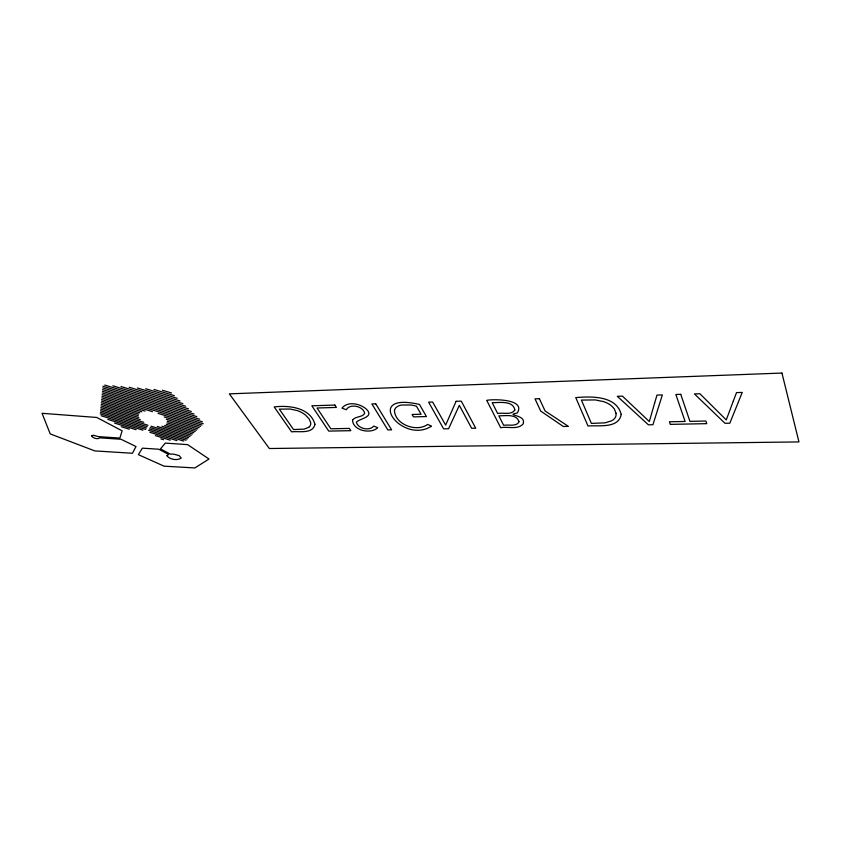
<?xml version="1.0" encoding="UTF-8"?>
<svg xmlns="http://www.w3.org/2000/svg" width="841" height="841" viewBox="0 0 841 841"><rect width="100%" height="100%" fill="white"/><g stroke="black" fill="none" stroke-linecap="round" stroke-linejoin="round"><path stroke-width="1.26" d="M162.355 390.213L171.501 392.999M153.998 389.467L174.36 395.669M145.682 388.731L177.209 398.319M137.409 387.985L180.048 400.968M129.178 387.249L182.875 403.606M120.988 386.524L185.693 406.224M112.852 385.798L188.5 408.842M104.747 385.073L191.285 411.449M102.896 386.25L194.071 414.045M102.739 387.922L196.847 416.621M102.581 389.604L199.601 419.196M102.423 391.265L202.355 421.762M102.266 392.926L203.259 423.759M102.108 394.576L201.903 425.052M101.95 396.227L152.421 411.638M158.087 413.373L200.557 426.345M101.793 397.856L145.104 411.102M164.174 416.926L199.212 427.627M101.635 399.496L141.824 411.775M166.318 419.26L197.877 428.91M101.477 401.115L139.764 412.826M167.201 421.215L196.542 430.182M101.319 402.734L138.649 414.15M167.117 422.855L195.217 431.454M101.172 404.342L138.344 415.717M166.297 424.274L193.903 432.716M101.015 405.951L138.828 417.525M164.657 425.43L192.589 433.977M100.867 407.549L140.289 419.617M161.924 426.24L191.275 435.228M100.71 409.136L143.748 422.319M157.288 426.471L189.971 436.479M100.563 410.723L147.995 425.252M151.002 426.177L188.678 437.719M100.405 412.3L147.228 426.65M150.203 427.564L187.385 438.96M100.258 413.877L146.471 428.037M149.404 428.942L186.103 440.19M101.109 415.748L145.714 429.425M148.605 430.308L183.759 441.083M107.848 419.417L142.928 430.171M149.95 432.337L176.999 440.621M114.565 423.076L136.105 429.688M155.406 435.606L170.26 440.169M121.262 426.723L129.325 429.194M160.841 438.876L163.564 439.706M616.096 413.33L616.011 415.486A17.682 10.365 11.8 0 1 611.607 420.815L604.889 422.865L591.391 423.391L581.415 400.085L595.354 399.927L603.775 401.672A17.714 10.386 11.8 0 1 612.511 406.792L614.319 408.926L616.096 413.33M167.086 455.549L167.065 456.043C170.197 459.628 177.314 460.826 181.236 458.061L179.186 455.654L174.119 454.245A14.654 6.949 23.1 0 0 170.271 454.14L160.505 448.863L165.278 443.112L187.627 444.626L209.02 459.028L194.849 467.943L164.079 466.166L138.387 454.655L142.36 448.158L158.802 449.22L168.621 454.455L167.086 455.549M394.45 410.261C394.839 424.716 416.8 432.495 427.691 424.4L431.475 426.187C401.662 445.173 362.334 391.317 419.491 404.437L426.419 416.558L413.467 416.873L412.069 414.487L421.089 414.256L416.411 406.119L411.217 404.994L401.504 405.026A17.009 9.545 18 0 0 395.259 408.495L394.45 410.261M518.908 421.383L518.802 422.403C515.407 426.86 508.342 424.369 503.643 425.294L498.839 415.801C505.084 415.99 516.038 413.509 518.908 421.383M523.459 422.15L523.291 423.685C518.161 430.224 507.628 426.219 500.689 427.722L486.708 400.358C492.09 399.086 526.466 398.602 517.194 413.057C504.695 415.286 524.679 414.771 523.459 422.15M621.205 414.371C618.745 428.91 598.203 425.083 588.006 425.998L575.749 397.593C591.065 396.342 616.274 395.428 621.205 414.371M314.933 424.295C312.915 434.387 298.639 430.907 291.617 431.843L274.177 406.949C288.736 405.047 310.403 407.559 314.933 424.295M352.526 420.185C352.915 430.75 371.039 434.408 377.756 427.68L373.751 426.082C369.514 431.296 357.972 428.794 356.363 422.161C359.895 418.334 374.539 417.294 366.55 409.283C360.326 403.606 347.732 400.81 341.982 408.127L346.271 409.725C349.961 403.175 363.27 406.119 364.7 413.309C362.397 417.651 355.207 416.001 352.526 420.185M91.522 435.712C92.478 438.129 98.008 439.738 99.764 437.835L121.03 439.275L136.011 446.539L132.468 453.257L94.844 450.913L50.229 433.903L42.05 413.299L96.82 417.472L122.134 430.834L119.864 438.077L98.334 436.605L93.53 435.281L91.522 435.712M654.624 403.081L649.315 421.541L622.466 396.143L617.315 396.311L648.39 424.81L652.931 424.716L662.361 394.913L656.989 395.081L654.624 403.081M733.363 400.873L726.256 419.932L699.901 393.746L694.435 393.914L725.005 423.296L729.82 423.202L742.235 392.432L736.527 392.61L733.363 400.873M514.829 409.988C511.465 415.465 502.844 412.311 497.683 413.52L492.185 402.681C499.112 402.765 513.147 400.19 514.829 409.988M456.116 401.304L445.656 425.104L432.652 402.03L428.616 402.156L443.627 428.847L448.579 428.752L459.344 405.362L471.654 428.29L475.712 428.216L461.278 401.146L456.116 401.304M308.71 427.344L304.011 429.131L293.551 429.562L279.307 409.136L290.198 409.041L297.272 410.587A15.401 8.21 21.2 0 1 305.535 415.076L309.089 418.871L310.697 422.687A15.369 8.189 21.2 0 1 308.71 427.344M781.951 373.057L229.33 393.851L269.33 448.516L798.95 441.924L781.951 373.057M334.897 405.068L311.843 405.783L328.736 431.107L350.823 430.676L349.362 428.405L330.839 428.794L317.046 408.011L336.421 407.422L334.897 405.068M375.727 403.796L371.88 403.922L387.838 429.94L391.622 429.867L375.727 403.796M539.396 398.718L535.002 398.855L540.71 411.06L563.302 426.482L568.4 426.387L545.073 410.944L539.396 398.718M680.758 394.334L675.849 394.492L685.11 421.457L669.394 421.783L670.319 424.369L706.755 423.654L705.893 421.026L689.925 421.352L680.758 394.334"/></g></svg>
